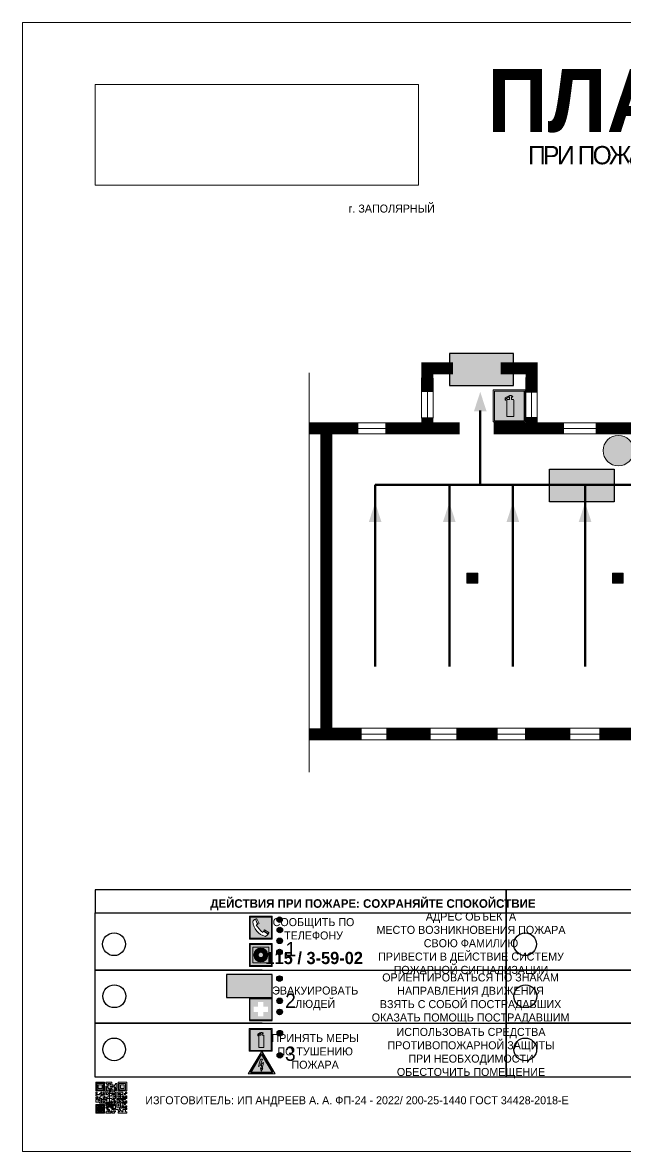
# Model space of a CAD drawing. Header units: millimetres. Extents: x 13114 to 67229, y 22859 to 38520.
# Drawn here: x 18684.8 to 18895.6, y 34765.4 to 35160.4 of the extents above; entities that cross this region are included whole.
import ezdxf

# ---------------------------------------------------------------- set-up
doc = ezdxf.new("R2010")
doc.units = ezdxf.units.MM
doc.layers.add('План_Штампы', color=7, linetype='Continuous')
doc.styles.add('обычный', font='arial.ttf')
picture_1 = doc.add_image_def('image1.jpg', size_in_pixel=(337, 105))

# ---------------------------------------------------------------- blocks, each defined once
blk = doc.blocks.new('A$C3E6D3DDE')
at = {"lineweight": 5}
h = blk.add_hatch(color=40, dxfattribs=at)
h.paths.add_polyline_path([(24.1, 1.45), (16.46, -11.35), (31.74, -11.35)])
h.paths.add_polyline_path([(24.09, -0.46), (30.03, -10.41), (18.14, -10.41)], flags=16)
h.paths.add_polyline_path([(24.54, -3.08), (23.41, -6.02), (25.13, -5.01), (24.33, -8.5), (24.82, -8.27), (23.79, -9.86), (23.4, -8.04), (23.8, -8.43), (24.04, -6.29), (22.39, -7.25), (23.44, -3.08)], flags=0)
h = blk.add_hatch(color=256, dxfattribs=at)
h.paths.add_polyline_path([(24.37, 0.03, 0.567511), (23.82, 0.03), (17.59, -10.4, 0.582454), (17.86, -10.88), (30.32, -10.88, 0.582149), (30.6, -10.4)])
h.paths.add_polyline_path([(24.09, -0.46), (18.14, -10.41), (30.03, -10.41)], flags=16)
h.paths.add_polyline_path([(24.54, -3.08), (23.41, -6.02), (25.13, -5.01), (24.33, -8.5), (24.82, -8.27), (23.79, -9.86), (23.4, -8.04), (23.8, -8.43), (24.04, -6.29), (22.39, -7.25), (23.44, -3.08)], flags=0)
h = blk.add_hatch(color=40, dxfattribs=at)
h.paths.add_polyline_path([(24.09, -0.46), (18.14, -10.41), (30.03, -10.41)])
h.paths.add_polyline_path([(24.82, -8.27), (23.79, -9.86), (23.4, -8.04), (23.8, -8.43), (24.04, -6.29), (22.39, -7.25), (23.44, -3.08), (24.54, -3.08), (23.41, -6.02), (25.13, -5.01), (24.33, -8.5)], flags=16)
at = {"color": 40, "lineweight": 5}
for p, q in [((16.46, -11.35), (24.1, 1.45)), ((24.1, 1.45), (31.74, -11.35))]:
    blk.add_line(p, q, dxfattribs=at)
at = {"lineweight": 5}
for p, q in [((17.59, -10.4), (23.82, 0.03)), ((24.37, 0.03), (30.6, -10.4)), ((18.14, -10.41), (24.09, -0.46)), ((23.44, -3.08), (22.39, -7.25)), ((22.39, -7.25), (24.04, -6.29)), ((23.41, -6.02), (24.54, -3.08)), ((25.13, -5.01), (23.41, -6.02)), ((24.54, -3.08), (23.44, -3.08)), ((24.04, -6.29), (23.8, -8.43)), ((24.09, -0.46), (30.03, -10.41)), ((24.33, -8.5), (25.13, -5.01)), ((17.86, -10.88), (30.32, -10.88)), ((18.14, -10.41), (30.03, -10.41)), ((23.8, -8.43), (23.4, -8.04)), ((23.4, -8.04), (23.79, -9.86)), ((23.79, -9.86), (24.82, -8.27)), ((24.82, -8.27), (24.33, -8.5))]:
    blk.add_line(p, q, dxfattribs=at)
at = {"color": 50, "lineweight": 5}
blk.add_line((31.74, -11.35), (16.46, -11.35), dxfattribs=at)
blk = doc.blocks.new('QR')
at = {"lineweight": 0}
h = blk.add_hatch(color=256, dxfattribs=at)
h.dxf.hatch_style = 1
h.paths.add_polyline_path([(9241.16, 2687.38), (9242.01, 2687.38), (9242.01, 2687.83), (9241.59, 2687.83), (9241.59, 2688.68), (9239.45, 2688.68), (9239.45, 2688.25), (9239.86, 2688.25), (9239.86, 2687.83), (9240.29, 2687.83), (9240.29, 2688.25), (9241.16, 2688.25), (9241.16, 2687.83), (9240.29, 2687.83), (9240.29, 2687.38), (9239.45, 2687.38), (9239.45, 2685.22), (9238.57, 2685.22), (9238.57, 2684.8), (9239.02, 2684.8), (9239.02, 2684.37), (9238.13, 2684.37), (9238.13, 2683.92), (9239.02, 2683.92), (9239.02, 2683.5), (9239.44, 2683.5), (9239.44, 2682.64), (9239.87, 2682.64), (9239.87, 2682.18), (9239.44, 2682.18), (9239.44, 2682.64), (9238.13, 2682.64), (9238.13, 2681.76), (9237.71, 2681.76), (9237.71, 2682.64), (9238.13, 2682.64), (9238.13, 2683.07), (9237.27, 2683.07), (9237.27, 2683.51), (9237.71, 2683.51), (9237.71, 2684.37), (9238.13, 2684.37), (9238.13, 2685.22), (9237.71, 2685.22), (9237.71, 2684.8), (9237.28, 2684.8), (9237.28, 2684.38), (9235.98, 2684.38), (9235.98, 2683.92), (9236.4, 2683.92), (9236.4, 2683.49), (9236.84, 2683.49), (9236.84, 2683.07), (9236.4, 2683.07), (9236.4, 2682.64), (9235.98, 2682.64), (9235.98, 2681.76), (9237.29, 2681.76), (9237.29, 2681.33), (9239.43, 2681.33), (9239.43, 2681.76), (9240.74, 2681.76), (9240.74, 2683.05), (9239.87, 2683.05), (9239.87, 2683.5), (9240.29, 2683.5), (9240.29, 2683.91), (9240.74, 2683.91), (9240.74, 2684.81), (9240.29, 2684.81), (9240.29, 2684.79), (9240.29, 2684.37), (9239.45, 2684.37), (9239.45, 2684.8), (9239.87, 2684.8), (9239.87, 2685.21), (9240.74, 2685.21), (9240.74, 2686.1), (9240.29, 2686.1), (9240.29, 2685.64), (9239.86, 2685.64), (9239.86, 2686.95), (9240.29, 2686.95), (9240.29, 2686.52), (9240.74, 2686.52), (9240.74, 2686.1), (9241.16, 2686.1), (9241.16, 2686.53), (9241.59, 2686.53), (9241.59, 2686.1), (9242.02, 2686.1), (9242.02, 2685.21), (9241.59, 2685.21), (9241.59, 2686.1), (9241.16, 2686.1), (9241.16, 2685.21), (9240.74, 2685.21), (9240.74, 2684.81), (9242.89, 2684.81), (9242.89, 2685.22), (9242.47, 2685.22), (9242.47, 2686.11), (9242.89, 2686.11), (9242.89, 2686.52), (9242.46, 2686.52), (9242.46, 2686.95), (9242.89, 2686.95), (9242.89, 2686.52), (9243.32, 2686.52), (9243.32, 2688.26), (9242.9, 2688.26), (9242.9, 2687.83), (9242.47, 2687.83), (9242.47, 2687.38), (9242.01, 2687.38), (9242.01, 2686.94), (9241.16, 2686.94)])
h.paths.add_polyline_path([(9239.02, 2682.18), (9239.02, 2681.76), (9238.54, 2681.76), (9238.54, 2682.18)], flags=16)
h.paths.add_polyline_path([(9237.27, 2682.65), (9237.27, 2682.19), (9236.83, 2682.19), (9236.83, 2682.65)], flags=16)
h = blk.add_hatch(color=256, dxfattribs=at)
h.dxf.hatch_style = 1
h.paths.add_polyline_path([(9238.15, 2687.83), (9236.83, 2687.83), (9236.83, 2686.52), (9238.15, 2686.52)], flags=0)
h.paths.add_polyline_path([(9239.01, 2685.65), (9239.01, 2688.68), (9235.98, 2688.68), (9235.98, 2685.65)])
h.paths.add_polyline_path([(9236.41, 2686.1), (9236.41, 2688.26), (9238.56, 2688.26), (9238.56, 2686.1)], flags=16)
h.paths.add_polyline_path([(9236.83, 2686.52), (9236.83, 2687.83), (9238.15, 2687.83), (9238.15, 2686.52)], flags=0)
h = blk.add_hatch(color=256, dxfattribs=at)
h.dxf.hatch_style = 1
h.paths.add_polyline_path([(9243.32, 2686.11), (9242.89, 2686.11), (9242.89, 2685.64), (9243.32, 2685.64)])
h.paths.add_polyline_path([(9239.02, 2683.07), (9239.02, 2683.5), (9238.56, 2683.5), (9238.56, 2683.07)])
h.paths.add_polyline_path([(9236.4, 2684.8), (9236.4, 2685.22), (9235.98, 2685.22), (9235.98, 2684.8)])
h.paths.add_polyline_path([(9236.4, 2683.07), (9236.4, 2683.49), (9235.98, 2683.49), (9235.98, 2683.07)])
h = blk.add_hatch(color=256, dxfattribs=at)
h.dxf.hatch_style = 1
h.paths.add_polyline_path([(9238.15, 2686.52), (9238.15, 2687.83), (9236.83, 2687.83), (9236.83, 2686.52)])
h.paths.add_polyline_path([(9245.91, 2686.52), (9245.91, 2687.83), (9244.59, 2687.83), (9244.59, 2686.52)], flags=0)
h.paths.add_polyline_path([(9246.77, 2685.65), (9246.77, 2688.68), (9243.74, 2688.68), (9243.74, 2685.65)])
h.paths.add_polyline_path([(9244.17, 2686.1), (9244.17, 2688.26), (9246.32, 2688.26), (9246.32, 2686.1)], flags=16)
h.paths.add_polyline_path([(9244.59, 2686.52), (9244.59, 2687.83), (9245.91, 2687.83), (9245.91, 2686.52)], flags=0)
h = blk.add_hatch(color=256, dxfattribs=at)
h.dxf.hatch_style = 1
h.paths.add_polyline_path([(9240.75, 2681.76), (9240.75, 2681.35), (9241.17, 2681.35), (9241.17, 2681.76)])
h.paths.add_polyline_path([(9241.6, 2682.18), (9241.17, 2682.18), (9241.17, 2681.76), (9241.6, 2681.76)])
h.paths.add_polyline_path([(9242.47, 2681.34), (9242.47, 2682.19), (9242.02, 2682.19), (9242.02, 2681.76), (9241.6, 2681.76), (9241.6, 2681.34)])
h.paths.add_polyline_path([(9239.87, 2678.3), (9239.44, 2678.3), (9239.44, 2677.89), (9241.17, 2677.89), (9241.17, 2678.3), (9240.28, 2678.3), (9240.28, 2678.73), (9239.87, 2678.73)])
h.paths.add_polyline_path([(9240.75, 2678.73), (9240.75, 2679.19), (9240.28, 2679.19), (9240.28, 2678.73)])
h.paths.add_polyline_path([(9241.6, 2678.73), (9241.17, 2678.73), (9241.17, 2678.3), (9241.6, 2678.3)])
h.paths.add_polyline_path([(9242.02, 2678.3), (9241.6, 2678.3), (9241.6, 2677.89), (9242.48, 2677.89), (9242.48, 2678.31), (9242.9, 2678.31), (9242.9, 2678.73), (9242.02, 2678.73)])
h.paths.add_polyline_path([(9246.36, 2684.37), (9246.36, 2684.79), (9245.93, 2684.79), (9245.93, 2684.37)])
h.paths.add_polyline_path([(9246.78, 2685.2), (9246.36, 2685.2), (9246.36, 2684.79), (9246.78, 2684.79)])
h.paths.add_polyline_path([(9245.91, 2687.83), (9244.59, 2687.83), (9244.59, 2686.52), (9245.91, 2686.52)])
h = blk.add_hatch(color=256, dxfattribs=at)
h.dxf.hatch_style = 1
h.paths.add_polyline_path([(9243.32, 2682.64), (9243.32, 2683.07), (9244.62, 2683.07), (9244.62, 2684.37), (9243.74, 2684.37), (9243.74, 2684.8), (9244.62, 2684.8), (9244.62, 2684.37), (9245.48, 2684.37), (9245.48, 2685.22), (9243.32, 2685.22), (9243.32, 2683.5), (9242.89, 2683.5), (9242.89, 2683.06), (9242.01, 2683.06), (9242.01, 2683.91), (9242.47, 2683.91), (9242.47, 2683.5), (9242.89, 2683.5), (9242.89, 2684.38), (9241.59, 2684.38), (9241.59, 2683.91), (9240.74, 2683.91), (9240.74, 2683.05), (9241.59, 2683.05), (9241.59, 2682.64), (9242.47, 2682.64), (9242.47, 2682.19), (9242.91, 2682.19), (9242.91, 2681.34), (9242.48, 2681.34), (9242.48, 2680.91), (9242.91, 2680.91), (9242.91, 2679.17), (9243.75, 2679.17), (9243.75, 2678.73), (9244.2, 2678.73), (9244.2, 2678.3), (9243.75, 2678.3), (9243.75, 2677.88), (9246.78, 2677.88), (9246.78, 2678.3), (9246.35, 2678.3), (9246.35, 2679.19), (9245.48, 2679.19), (9245.48, 2678.31), (9245.05, 2678.31), (9245.05, 2678.73), (9244.62, 2678.73), (9244.62, 2679.19), (9244.2, 2679.19), (9244.2, 2679.61), (9245.05, 2679.61), (9245.05, 2680.46), (9245.48, 2680.46), (9245.48, 2681.34), (9245.04, 2681.34), (9245.04, 2681.76), (9244.63, 2681.76), (9244.63, 2682.19), (9244.21, 2682.19), (9244.21, 2681.76), (9243.32, 2681.76), (9243.32, 2682.19), (9244.21, 2682.19), (9244.21, 2682.64)])
h.paths.add_polyline_path([(9243.75, 2683.49), (9243.75, 2683.92), (9244.21, 2683.92), (9244.21, 2683.49)], flags=16)
h.paths.add_polyline_path([(9243.32, 2681.34), (9244.63, 2681.34), (9244.63, 2680.04), (9243.32, 2680.04)], flags=16)
h.paths.add_polyline_path([(9243.76, 2680.89), (9244.18, 2680.89), (9244.18, 2680.48), (9243.76, 2680.48)], flags=0)
h = blk.add_hatch(color=256, dxfattribs=at)
h.dxf.hatch_style = 1
h.paths.add_polyline_path([(9246.36, 2683.07), (9246.78, 2683.07), (9246.78, 2683.92), (9246.36, 2683.92), (9246.36, 2683.49), (9245.92, 2683.49), (9245.92, 2683.92), (9245.06, 2683.92), (9245.06, 2683.49), (9245.48, 2683.49), (9245.48, 2683.07), (9244.62, 2683.07), (9244.62, 2682.65), (9245.05, 2682.65), (9245.05, 2682.18), (9245.48, 2682.18), (9245.48, 2682.65), (9246.36, 2682.65)])
h.paths.add_polyline_path([(9246.78, 2682.18), (9246.36, 2682.18), (9246.36, 2681.75), (9245.92, 2681.75), (9245.92, 2682.18), (9245.48, 2682.18), (9245.48, 2681.34), (9245.48, 2681.34), (9245.94, 2681.34), (9245.94, 2680.91), (9246.36, 2680.91), (9246.36, 2681.34), (9246.78, 2681.34)])
h = blk.add_hatch(color=256, dxfattribs=at)
h.dxf.hatch_style = 1
h.paths.add_polyline_path([(9235.98, 2680.9), (9235.98, 2677.86), (9239.02, 2677.86), (9239.02, 2680.9)])
h.paths.add_polyline_path([(9238.57, 2680.48), (9238.57, 2678.32), (9236.41, 2678.32), (9236.41, 2680.48)], flags=16)
h.paths.add_polyline_path([(9238.15, 2680.05), (9238.15, 2678.74), (9236.83, 2678.74), (9236.83, 2680.05)], flags=0)
h = blk.add_hatch(color=256, dxfattribs=at)
h.dxf.hatch_style = 1
h.paths.add_polyline_path([(9238.15, 2680.05), (9236.83, 2680.05), (9236.83, 2678.74), (9238.15, 2678.74)])
h = blk.add_hatch(color=256, dxfattribs=at)
h.dxf.hatch_style = 1
h.paths.add_polyline_path([(9242.02, 2680.46), (9242.48, 2680.46), (9242.48, 2680.91), (9241.58, 2680.91), (9241.58, 2681.35), (9241.17, 2681.35), (9241.17, 2680.91), (9240.75, 2680.91), (9240.75, 2681.33), (9239.43, 2681.33), (9239.43, 2680.46), (9239.86, 2680.46), (9239.86, 2680.92), (9240.3, 2680.92), (9240.3, 2680.46), (9239.86, 2680.46), (9239.86, 2680.04), (9239.44, 2680.04), (9239.44, 2679.62), (9239.86, 2679.62), (9239.86, 2679.19), (9240.29, 2679.19), (9240.29, 2680.03), (9241.18, 2680.03), (9241.18, 2680.47), (9241.6, 2680.47), (9241.6, 2680.03), (9241.18, 2680.03), (9241.18, 2679.61), (9241.6, 2679.61), (9241.6, 2679.19), (9242.47, 2679.19), (9242.47, 2679.6), (9242.02, 2679.6)])
h = blk.add_hatch(color=256, dxfattribs=at)
h.dxf.hatch_style = 1
h.paths.add_polyline_path([(9244.18, 2680.48), (9244.18, 2680.89), (9243.76, 2680.89), (9243.76, 2680.48)])
h = blk.add_hatch(color=256, dxfattribs=at)
h.dxf.hatch_style = 1
h.paths.add_polyline_path([(9245.93, 2680.04), (9245.93, 2680.46), (9245.48, 2680.46), (9245.48, 2679.62), (9246.35, 2679.62), (9246.35, 2680.04)])
h.paths.add_polyline_path([(9246.78, 2680.04), (9246.78, 2680.46), (9246.35, 2680.46), (9246.35, 2680.04)])
h.paths.add_polyline_path([(9246.78, 2679.18), (9246.78, 2679.62), (9246.35, 2679.62), (9246.35, 2679.18)])
for points in [[(9237.71, 2685.22), (9238.13, 2685.22), (9238.13, 2684.37), (9237.71, 2684.37), (9237.71, 2683.51), (9237.27, 2683.51), (9237.27, 2683.07), (9238.13, 2683.07), (9238.13, 2682.64), (9237.71, 2682.64), (9237.71, 2681.76), (9238.13, 2681.76), (9238.13, 2682.64), (9239.44, 2682.64), (9239.44, 2683.5), (9239.02, 2683.5), (9239.02, 2683.07), (9238.56, 2683.07), (9238.56, 2683.5), (9239.02, 2683.5), (9239.02, 2683.92), (9238.13, 2683.92), (9238.13, 2684.37), (9239.02, 2684.37), (9239.02, 2684.8), (9238.57, 2684.8), (9238.57, 2685.22), (9239.45, 2685.22), (9239.45, 2687.38), (9240.29, 2687.38), (9240.29, 2687.83), (9239.86, 2687.83), (9239.86, 2688.25), (9239.45, 2688.25), (9239.45, 2688.68), (9241.59, 2688.68), (9241.59, 2687.83), (9242.01, 2687.83), (9242.01, 2687.38), (9242.47, 2687.38), (9242.47, 2687.83), (9242.9, 2687.83), (9242.9, 2688.26), (9243.32, 2688.26), (9243.32, 2686.52), (9242.89, 2686.52), (9242.89, 2686.11), (9243.32, 2686.11), (9243.32, 2685.64), (9242.89, 2685.64), (9242.89, 2686.11), (9242.47, 2686.11), (9242.47, 2685.22), (9242.89, 2685.22), (9242.89, 2684.81), (9240.74, 2684.81), (9240.74, 2683.91), (9241.59, 2683.91), (9241.59, 2684.38), (9242.89, 2684.38), (9242.89, 2683.5), (9242.47, 2683.5), (9242.47, 2683.91), (9242.01, 2683.91), (9242.01, 2683.06), (9242.89, 2683.06), (9242.89, 2683.5), (9243.32, 2683.5), (9243.32, 2685.22), (9245.48, 2685.22), (9245.48, 2684.37), (9244.62, 2684.37), (9244.62, 2683.07), (9245.48, 2683.07), (9245.48, 2683.49), (9245.06, 2683.49), (9245.06, 2683.92), (9245.92, 2683.92), (9245.92, 2683.49), (9246.36, 2683.49), (9246.36, 2683.92), (9246.78, 2683.92), (9246.78, 2683.07), (9246.36, 2683.07), (9246.36, 2682.65), (9245.48, 2682.65), (9245.48, 2682.18), (9245.92, 2682.18), (9245.92, 2681.75), (9246.36, 2681.75), (9246.36, 2682.18), (9246.78, 2682.18), (9246.78, 2681.34), (9246.36, 2681.34), (9246.36, 2680.91), (9245.94, 2680.91), (9245.94, 2681.34), (9245.48, 2681.34), (9245.48, 2680.46), (9245.93, 2680.46), (9245.93, 2680.04), (9246.35, 2680.04), (9246.35, 2680.46), (9246.78, 2680.46), (9246.78, 2680.04), (9246.78, 2680.04), (9246.35, 2680.04), (9246.35, 2679.62), (9246.78, 2679.62), (9246.78, 2679.18), (9246.35, 2679.18), (9246.35, 2678.3), (9246.78, 2678.3), (9246.78, 2677.88), (9243.75, 2677.88), (9243.75, 2678.3), (9244.2, 2678.3), (9244.2, 2678.73), (9243.75, 2678.73), (9243.75, 2679.17), (9242.91, 2679.17), (9242.91, 2680.91), (9242.48, 2680.91), (9242.48, 2680.46), (9242.02, 2680.46), (9242.02, 2679.6), (9242.47, 2679.6), (9242.47, 2679.19), (9241.6, 2679.19), (9241.6, 2679.61), (9241.18, 2679.61), (9241.18, 2680.03), (9240.29, 2680.03), (9240.29, 2679.19), (9240.75, 2679.19), (9240.75, 2678.73), (9240.28, 2678.73), (9240.28, 2678.3), (9241.17, 2678.3), (9241.17, 2678.73), (9241.6, 2678.73), (9241.6, 2678.3), (9242.02, 2678.3), (9242.02, 2678.73), (9242.9, 2678.73), (9242.9, 2678.31), (9242.48, 2678.31), (9242.48, 2677.89), (9241.6, 2677.89), (9241.6, 2678.3), (9241.17, 2678.3), (9241.17, 2677.89), (9239.44, 2677.89), (9239.44, 2678.3), (9239.87, 2678.3), (9239.87, 2678.73), (9240.28, 2678.73), (9240.28, 2679.19), (9240.29, 2679.19), (9239.86, 2679.19), (9239.86, 2679.62), (9239.44, 2679.62), (9239.44, 2680.04), (9239.86, 2680.04), (9239.86, 2680.46), (9239.43, 2680.46), (9239.43, 2681.33), (9237.29, 2681.33), (9237.29, 2681.76), (9235.98, 2681.76), (9235.98, 2682.64), (9236.4, 2682.64), (9236.4, 2683.07), (9235.98, 2683.07), (9235.98, 2683.49), (9236.4, 2683.49), (9236.4, 2683.92), (9235.98, 2683.92), (9235.98, 2684.38), (9237.28, 2684.38), (9237.28, 2684.8), (9237.71, 2684.8), (9237.71, 2685.22), (9237.92, 2685.22)], [(9240.74, 2686.1), (9240.74, 2686.52), (9240.29, 2686.52), (9240.29, 2686.95), (9239.86, 2686.95), (9239.86, 2685.64), (9240.29, 2685.64), (9240.29, 2686.1), (9240.74, 2686.1), (9240.74, 2686.52)], [(9240.74, 2683.05), (9240.74, 2681.76), (9239.43, 2681.76), (9239.43, 2681.33), (9240.75, 2681.33), (9240.75, 2681.35), (9240.75, 2680.91), (9241.17, 2680.91), (9241.17, 2681.35), (9241.58, 2681.35), (9241.58, 2680.91), (9242.48, 2680.91), (9242.48, 2681.34), (9242.91, 2681.34), (9242.91, 2682.19), (9242.47, 2682.19), (9242.47, 2682.64), (9241.59, 2682.64), (9241.59, 2683.05), (9240.74, 2683.05)], [(9240.74, 2685.21), (9239.87, 2685.21), (9239.87, 2684.8), (9239.45, 2684.8), (9239.45, 2684.37), (9240.29, 2684.37), (9240.29, 2684.79), (9240.29, 2684.81), (9240.74, 2684.81), (9240.74, 2685.21), (9239.87, 2685.21)], [(9240.74, 2683.91), (9240.29, 2683.91), (9240.29, 2683.5), (9239.87, 2683.5), (9239.87, 2683.05), (9240.74, 2683.05), (9240.74, 2683.91)], [(9241.6, 2681.76), (9242.02, 2681.76), (9242.02, 2682.19), (9242.47, 2682.19), (9242.47, 2681.34), (9241.6, 2681.34), (9241.6, 2681.76)], [(9244.62, 2683.07), (9243.32, 2683.07), (9243.32, 2682.64), (9244.21, 2682.64), (9244.21, 2682.19), (9243.32, 2682.19), (9243.32, 2681.76), (9244.21, 2681.76), (9244.21, 2682.19), (9244.63, 2682.19), (9244.63, 2681.76), (9245.04, 2681.76), (9245.04, 2681.34), (9245.48, 2681.34)], [(9244.62, 2684.37), (9244.62, 2684.8), (9243.74, 2684.8), (9243.74, 2684.37), (9244.62, 2684.37)], [(9245.48, 2682.18), (9245.05, 2682.18), (9245.05, 2682.65), (9244.62, 2682.65), (9244.62, 2683.07)], [(9245.48, 2682.18), (9245.48, 2681.34)], [(9239.86, 2680.46), (9239.86, 2680.92), (9240.3, 2680.92), (9240.3, 2680.46), (9239.86, 2680.46)], [(9245.48, 2680.46), (9245.05, 2680.46), (9245.05, 2679.61), (9244.2, 2679.61), (9244.2, 2679.19), (9244.62, 2679.19), (9244.62, 2678.73), (9245.05, 2678.73), (9245.05, 2678.31), (9245.48, 2678.31), (9245.48, 2679.19), (9246.35, 2679.19), (9246.35, 2679.07)], [(9246.35, 2679.62), (9245.48, 2679.62), (9245.48, 2680.46)], [(9245.48, 2680.46), (9245.48, 2679.62), (9246.35, 2679.62), (9246.35, 2680.04), (9245.93, 2680.04), (9245.93, 2680.46), (9245.48, 2680.46), (9245.48, 2679.62)], [(9246.35, 2679.62), (9246.35, 2679.18)]]:
    blk.add_lwpolyline(points, dxfattribs=at)
for points in [[(9235.98, 2685.65), (9239.01, 2685.65), (9239.01, 2688.68), (9235.98, 2688.68)], [(9236.41, 2688.26), (9238.56, 2688.26), (9238.56, 2686.1), (9236.41, 2686.1)], [(9236.83, 2687.83), (9238.15, 2687.83), (9238.15, 2686.52), (9236.83, 2686.52)], [(9240.29, 2687.83), (9241.16, 2687.83), (9241.16, 2688.25), (9240.29, 2688.25)], [(9240.29, 2688.25), (9241.16, 2688.25), (9241.16, 2687.83), (9240.29, 2687.83)], [(9241.16, 2686.1), (9240.74, 2686.1), (9240.74, 2685.21), (9241.16, 2685.21)], [(9242.01, 2687.38), (9241.16, 2687.38), (9241.16, 2686.94), (9242.01, 2686.94)], [(9241.16, 2687.38), (9242.01, 2687.38), (9242.01, 2686.94), (9241.16, 2686.94)], [(9241.16, 2686.53), (9241.59, 2686.53), (9241.59, 2686.1), (9241.16, 2686.1)], [(9241.59, 2686.1), (9242.02, 2686.1), (9242.02, 2685.21), (9241.59, 2685.21)], [(9242.89, 2686.52), (9242.46, 2686.52), (9242.46, 2686.95), (9242.89, 2686.95)], [(9243.74, 2685.65), (9246.77, 2685.65), (9246.77, 2688.68), (9243.74, 2688.68)], [(9244.17, 2688.26), (9246.32, 2688.26), (9246.32, 2686.1), (9244.17, 2686.1)], [(9244.59, 2687.83), (9245.91, 2687.83), (9245.91, 2686.52), (9244.59, 2686.52)], [(9235.98, 2684.8), (9236.4, 2684.8), (9236.4, 2685.22), (9235.98, 2685.22)], [(9236.4, 2683.07), (9236.84, 2683.07), (9236.84, 2683.49), (9236.4, 2683.49)], [(9236.83, 2682.19), (9237.27, 2682.19), (9237.27, 2682.65), (9236.83, 2682.65)], [(9238.54, 2682.18), (9239.02, 2682.18), (9239.02, 2681.76), (9238.54, 2681.76)], [(9239.44, 2682.64), (9239.87, 2682.64), (9239.87, 2682.18), (9239.44, 2682.18)], [(9241.17, 2682.18), (9241.6, 2682.18), (9241.6, 2681.76), (9241.17, 2681.76)], [(9243.75, 2683.92), (9244.21, 2683.92), (9244.21, 2683.49), (9243.75, 2683.49)], [(9245.93, 2684.79), (9246.36, 2684.79), (9246.36, 2684.37), (9245.93, 2684.37)], [(9246.36, 2685.2), (9246.78, 2685.2), (9246.78, 2684.79), (9246.36, 2684.79)], [(9235.98, 2677.86), (9239.02, 2677.86), (9239.02, 2680.9), (9235.98, 2680.9)], [(9236.41, 2680.48), (9238.57, 2680.48), (9238.57, 2678.32), (9236.41, 2678.32)], [(9236.83, 2680.05), (9238.15, 2680.05), (9238.15, 2678.74), (9236.83, 2678.74)], [(9240.75, 2681.76), (9241.17, 2681.76), (9241.17, 2681.35), (9240.75, 2681.35)], [(9241.18, 2680.03), (9241.6, 2680.03), (9241.6, 2680.47), (9241.18, 2680.47)], [(9243.32, 2680.04), (9244.63, 2680.04), (9244.63, 2681.34), (9243.32, 2681.34)], [(9243.76, 2680.89), (9244.18, 2680.89), (9244.18, 2680.48), (9243.76, 2680.48)]]:
    blk.add_lwpolyline(points, close=True, dxfattribs=at)
blk = doc.blocks.new('A$C456E1F9C')
at = {"lineweight": 5}
h = blk.add_hatch(color=242, dxfattribs=at)
h.paths.add_polyline_path([(0.51, -1.47), (0.51, -13.26), (12.29, -13.26), (12.29, -1.47)])
h.paths.add_polyline_path([(5.42, -4.95, -0.254479), (4.78, -5.4), (3.52, -2.53, -0.209735), (4.23, -2.4)], flags=16)
h.paths.add_polyline_path([(8.53, -8.6), (10.87, -10.17), (10.54, -10.76), (8.03, -9.13, -0.192251)], flags=16)
h.paths.add_polyline_path([(4.61, -5.49, 0.005518), (3.87, -5.72, 0.128647), (7.49, -10.01, 0.00809), (7.83, -9.33), (10.47, -10.97, -0.16736), (8.99, -12.25, -0.327862), (1.95, -3.95, -0.166952), (3.36, -2.62)], flags=16)
at = {"color": 242, "lineweight": 5}
for p, q in [((0, -13.77), (0, -0.97)), ((12.8, -0.97), (0, -0.97)), ((4.61, -5.49), (3.36, -2.62)), ((3.52, -2.53), (4.78, -5.4)), ((4.23, -2.4), (5.42, -4.95)), ((12.8, -13.77), (12.8, -0.97)), ((7.83, -9.33), (10.47, -10.97)), ((8.03, -9.13), (10.54, -10.76)), ((10.81, -10.12), (8.53, -8.6)), ((10.54, -10.76), (10.8, -10.3)), ((10.8, -10.3), (10.81, -10.12)), ((0, -13.77), (12.8, -13.77))]:
    blk.add_line(p, q, dxfattribs=at)
blk.add_lwpolyline([(0.51, -1.47), (12.29, -1.47), (12.29, -13.26), (0.51, -13.26)], close=True, dxfattribs=at)
for centre, radius, start, end in [((4.59, -5.34), 2.99, 114.28453, 152.19739), ((11.12, -3.31), 9.19, 183.99153, 256.60086), ((4.02, -3.27), 0.891, 76.32839, 123.70924), ((14.98, -39.1), 35.17, 107.14873, 108.41345), ((13.86, -0.94), 11.08, 205.55365, 234.87622), ((4.68, -4.59), 0.824, 276.9621, 334.07228), ((-13.31, 0.8), 23.44, 332.54871, 334.40268), ((8.94, -9.5), 0.989, 114.40924, 157.93883), ((7.87, -9.46), 3, 291.92908, 329.9329)]:
    blk.add_arc(centre, radius, start, end, dxfattribs=at)
blk = doc.blocks.new('A$C54414219')
at = {"true_color": 0xffffff}
h = blk.add_hatch(color=7, dxfattribs=at)
h.paths.add_polyline_path([(2.39, -9.45), (2.39, -18.3), (11.23, -18.3), (11.23, -9.45)], flags=0)
h.paths.add_polyline_path([(10.71, -13.87, -1), (2.92, -13.87, -1)], flags=0)
h.paths.add_polyline_path([(8.3, -13.87, -1), (5.33, -13.87, -1)], flags=0)
h.paths.add_polyline_path([(0.41, -7.47), (0.41, -20.27), (13.21, -20.27), (13.21, -7.47)])
h.paths.add_polyline_path([(0.92, -19.77), (12.71, -19.77), (12.71, -7.98), (0.92, -7.98)], flags=16)
h.paths.add_polyline_path([(11.23, -9.45), (11.23, -18.3), (2.39, -18.3), (2.39, -9.45)], flags=0)
at = {"lineweight": 5}
h = blk.add_hatch(color=242, dxfattribs=at)
h.paths.add_polyline_path([(12.71, -7.98), (0.92, -7.98), (0.92, -19.77), (12.71, -19.77)])
h.paths.add_polyline_path([(11.23, -18.3), (2.39, -18.3), (2.39, -9.45), (11.23, -9.45)], flags=16)
h.paths.add_polyline_path([(10.71, -13.87, -1), (2.92, -13.87, -1)], flags=0)
h.paths.add_polyline_path([(8.3, -13.87, -1), (5.33, -13.87, -1)], flags=0)
at = {"true_color": 0xffffff}
h = blk.add_hatch(color=7, dxfattribs=at)
h.paths.add_polyline_path([(2.39, -9.45), (2.39, -18.3), (11.23, -18.3), (11.23, -9.45)])
h.paths.add_polyline_path([(10.71, -13.87, -1), (2.92, -13.87, -1)], flags=16)
h.paths.add_polyline_path([(8.3, -13.87, -1), (5.33, -13.87, -1)], flags=0)
at = {"lineweight": 5}
h = blk.add_hatch(color=242, dxfattribs=at)
h.paths.add_polyline_path([(2.92, -13.87, 1), (10.71, -13.87, 1)])
h.paths.add_polyline_path([(8.3, -13.87, -1), (5.33, -13.87, -1)], flags=16)
at = {"color": 242, "lineweight": 5}
for p, q in [((0.41, -20.27), (0.41, -7.47)), ((0.41, -7.47), (13.21, -7.47)), ((0.41, -7.47), (13.21, -7.47)), ((13.21, -20.27), (13.21, -7.47)), ((0.41, -20.27), (13.21, -20.27))]:
    blk.add_line(p, q, dxfattribs=at)
for points in [[(0.92, -7.98), (12.71, -7.98), (12.71, -19.77), (0.92, -19.77)], [(2.39, -9.45), (11.23, -9.45), (11.23, -18.3), (2.39, -18.3)]]:
    blk.add_lwpolyline(points, close=True, dxfattribs=at)
for radius in [3.89, 1.49]:
    blk.add_circle((6.81, -13.87), radius, dxfattribs=at)
blk = doc.blocks.new('A$C32E8229D')
at = {"true_color": 0xffffff}
blk.add_hatch(color=7, dxfattribs=at).paths.add_polyline_path([(0, 0), (0, -8), (16, -8), (16, 0)])
h = blk.add_hatch(color=126)
h.paths.add_polyline_path([(0.2, -0.2), (15.8, -0.2), (15.8, -7.8), (0.2, -7.8)])
h.paths.add_polyline_path([(13.49, -2.05), (12.08, -2.05), (11.37, -2.63, 0.162397), (11.29, -2.84), (11.29, -3.63), (10.35, -3.63), (10.35, -4.05), (11.68, -4.05), (11.68, -3.48), (12.26, -4.28), (11.29, -5.1), (11.29, -6.78), (11.85, -6.78), (11.85, -5.44), (12.8, -4.64), (12.8, -5.94), (14.46, -5.94), (14.46, -5.39), (13.45, -5.39), (13.45, -3.97), (12.46, -2.59), (13.15, -2.59), (13.69, -3.34), (14.18, -3)], flags=16)
h.paths.add_polyline_path([(10.74, -1.82, 1), (11.8, -1.82, 1)], flags=16)
h.paths.add_polyline_path([(9.39, -3.59), (5.99, -3.59), (6.56, -3.03), (5.91, -3.03), (5.1, -3.83), (5.91, -4.64), (6.56, -4.64), (5.99, -4.09), (9.39, -4.09)], flags=16)
h.paths.add_polyline_path([(4.29, -1.08), (1.72, -1.08), (1.72, -6.6), (4.29, -6.6)], flags=16)
at = {"color": 126}
blk.add_lwpolyline([(16, -8), (0, -8), (0, 0), (16, 0)], close=True, dxfattribs=at)
blk = doc.blocks.new('A$C18900ED3')
h = blk.add_hatch(color=126)
h.paths.add_polyline_path([(-0.18, -0.18), (-7.02, -0.18), (-7.02, -7.02), (-0.18, -7.02)])
h.paths.add_polyline_path([(-5.89, -4.46), (-5.89, -2.77), (-4.46, -2.77), (-4.46, -1.31), (-2.77, -1.31), (-2.77, -2.77), (-1.33, -2.77), (-1.33, -4.46), (-2.77, -4.46), (-2.77, -5.89), (-4.46, -5.89), (-4.46, -4.46)], flags=16)
at = {"color": 126}
for p, q in [((-7.2, 0), (-7.2, -7.2)), ((0, 0), (-7.2, 0)), ((0, -7.2), (0, 0)), ((-7.02, -7.02), (-7.02, -0.18)), ((-7.02, -0.18), (-0.18, -0.18)), ((-0.18, -0.18), (-0.18, -7.02)), ((-0.18, -7.02), (-7.02, -7.02)), ((-7.2, -7.2), (0, -7.2))]:
    blk.add_line(p, q, dxfattribs=at)
blk = doc.blocks.new('A$C3AD82952')
at = {"true_color": 0xf5f5ff}
h = blk.add_hatch(color=7, dxfattribs=at)
h.dxf.hatch_style = 1
h.paths.add_polyline_path([(8.21, 8.73, 0.414214), (7.89, 9.05), (7.22, 9.05), (7.22, 9.92), (7.59, 9.92, 1), (7.57, 10.36), (7.22, 10.36), (7.22, 10.6), (6.43, 10.6), (6.43, 10.36), (6.01, 10.36), (4.74, 9.59), (4.74, 8.69), (4.98, 8.73), (4.98, 9.26), (6.12, 9.91), (6.43, 9.91), (6.43, 9.05), (5.76, 9.05, 0.414214), (5.44, 8.73), (5.44, 2.2), (8.21, 2.2)], flags=0)
h.paths.add_polyline_path([(12.8, 12.8), (0, 12.8), (0, 0), (12.8, 0)])
h.paths.add_polyline_path([(0.51, 12.29), (12.29, 12.29), (12.29, 0.51), (0.51, 0.51)], flags=16)
h.paths.add_polyline_path([(4.74, 9.59), (6.01, 10.36), (6.43, 10.36), (6.43, 10.6), (7.22, 10.6), (7.22, 10.36), (7.59, 10.36, -0.94586), (7.59, 9.92), (7.22, 9.92), (7.22, 9.05), (7.89, 9.05, -0.414214), (8.21, 8.73), (8.21, 2.2), (5.44, 2.2), (5.44, 8.73, -0.414214), (5.76, 9.05), (6.43, 9.05), (6.43, 9.91), (6.12, 9.91), (4.98, 9.26), (4.98, 8.73), (4.74, 8.69)], flags=0)
h = blk.add_hatch(color=242)
h.dxf.hatch_style = 1
h.paths.add_polyline_path([(12.29, 12.29), (0.51, 12.29), (0.51, 0.51), (12.29, 0.51)])
h.paths.add_polyline_path([(4.74, 8.69), (4.74, 9.59), (6.01, 10.36), (6.43, 10.36), (6.43, 10.6), (7.22, 10.6), (7.22, 10.36), (7.59, 10.36, -0.94586), (7.59, 9.92), (7.22, 9.92), (7.22, 9.05), (7.89, 9.05, -0.414214), (8.21, 8.73), (8.21, 2.2), (5.44, 2.2), (5.44, 8.73, -0.414214), (5.76, 9.05), (6.43, 9.05), (6.43, 9.91), (6.12, 9.91), (4.98, 9.26), (4.98, 8.73)], flags=16)
h = blk.add_hatch(color=7, dxfattribs=at)
h.dxf.hatch_style = 1
h.paths.add_polyline_path([(8.21, 8.73, 0.414214), (7.89, 9.05), (7.22, 9.05), (7.22, 9.92), (7.59, 9.92, 1), (7.57, 10.36), (7.22, 10.36), (7.22, 10.6), (6.43, 10.6), (6.43, 10.36), (6.01, 10.36), (4.74, 9.59), (4.74, 8.69), (4.98, 8.73), (4.98, 9.26), (6.12, 9.91), (6.43, 9.91), (6.43, 9.05), (5.76, 9.05, 0.414214), (5.44, 8.73), (5.44, 2.2), (8.21, 2.2)])
at = {"color": 242, "lineweight": 5}
for p, q in [((0, 0), (0, 12.8)), ((0, 12.8), (12.8, 12.8)), ((6.01, 10.36), (4.74, 9.59)), ((4.74, 9.59), (4.74, 8.69)), ((4.98, 9.26), (6.12, 9.91)), ((4.98, 8.73), (4.98, 9.26)), ((5.76, 9.05), (6.43, 9.05)), ((6.01, 10.36), (6.43, 10.36)), ((6.12, 9.91), (6.43, 9.91)), ((7.22, 10.6), (6.43, 10.6)), ((6.43, 10.6), (6.43, 10.36)), ((6.43, 9.91), (6.43, 9.05)), ((7.22, 10.36), (7.22, 10.6)), ((7.59, 10.36), (7.22, 10.36)), ((7.22, 9.05), (7.22, 9.92)), ((7.59, 9.92), (7.22, 9.92)), ((7.89, 9.05), (7.22, 9.05)), ((12.8, 0), (12.8, 12.8)), ((4.74, 8.69), (4.98, 8.73)), ((5.44, 2.2), (5.44, 8.73)), ((8.21, 2.2), (8.21, 8.73)), ((0, 0), (12.8, 0)), ((5.44, 2.2), (8.21, 2.2))]:
    blk.add_line(p, q, dxfattribs=at)
blk.add_lwpolyline([(0.51, 12.29), (12.29, 12.29), (12.29, 0.51), (0.51, 0.51)], close=True, dxfattribs=at)
for centre, radius, start, end in [((5.76, 8.73), 0.32, 90, 180), ((7.58, 10.14), 0.223, 273.1875, 86.8125), ((7.89, 8.73), 0.32, 0, 90)]:
    blk.add_arc(centre, radius, start, end, dxfattribs=at)
blk = doc.blocks.new('A$C7B4425F7')
at = {"true_color": 0xffffff}
blk.add_hatch(color=7, dxfattribs=at).paths.add_polyline_path([(0, 0), (-16, 0), (-16, -8), (0, -8)])
h = blk.add_hatch(color=126)
h.paths.add_polyline_path([(-0.2, -0.2), (-15.8, -0.2), (-15.8, -7.8), (-0.2, -7.8)])
h.paths.add_polyline_path([(-11.76, -2.03), (-11.76, -3.66), (-11.17, -3.66, -0.568275), (-11.17, -6.18), (-12.58, -6.18), (-12.58, -2.03)], flags=16)
h.paths.add_polyline_path([(-13.33, -4.12, -0.495768), (-13.59, -6.18), (-15.03, -6.18), (-15.03, -2.03), (-13.59, -2.03, -0.487973)], flags=16)
h.paths.add_polyline_path([(-10.25, -2.03), (-9.48, -2.03), (-9.48, -6.18), (-10.25, -6.18)], flags=16)
h.paths.add_polyline_path([(-13.84, -3.69), (-14.24, -3.69), (-14.24, -3.03), (-13.9, -3.03, -0.692621)], flags=0)
h.paths.add_polyline_path([(-9.15, -2.03), (-8.4, -2.03), (-8.04, -3.07), (-7.68, -2.03), (-6.93, -2.03), (-7.64, -4.1), (-6.93, -6.18), (-7.68, -6.18), (-8.04, -5.14), (-8.4, -6.18), (-9.15, -6.18), (-8.44, -4.1)], flags=16)
h.paths.add_polyline_path([(-11.76, -4.46), (-11.42, -4.46, -0.692621), (-11.36, -5.12), (-11.76, -5.12)], flags=0)
h.paths.add_polyline_path([(-13.9, -5.2), (-14.24, -5.2), (-14.24, -4.55), (-13.84, -4.55, -0.708038)], flags=0)
edge = h.paths.add_edge_path(flags=16)
edge.add_ellipse((-5.51, -4.08), major_axis=(0, 2.05), ratio=0.586184, start_angle=0, end_angle=360)
edge = h.paths.add_edge_path(flags=0)
edge.add_ellipse((-5.51, -4.08), major_axis=(0, 1.14), ratio=0.454828, start_angle=0, end_angle=360)
h.paths.add_polyline_path([(-4.13, -4.96, 0.377264), (-3.48, -4.52, 0.0555), (-3.16, -2.03), (-1.66, -2.03), (-1.66, -4.96), (-0.96, -4.96), (-0.96, -7.01), (-1.75, -7.01), (-1.75, -6.18), (-3.3, -6.18), (-3.3, -7.02), (-4.13, -7.02)], flags=16)
h.paths.add_polyline_path([(-2.73, -2.91), (-2.28, -2.91), (-2.28, -4.96), (-3.05, -4.96, 0.079136)], flags=0)
at = {"color": 126}
blk.add_lwpolyline([(-16, -8), (0, -8), (0, 0), (-16, 0)], close=True, dxfattribs=at)
blk = doc.blocks.new('A$C7B8C2D5B')
at = {"lineweight": 0}
h = blk.add_hatch(color=5, dxfattribs=at)
h.dxf.hatch_style = 1
h.paths.add_polyline_path([(1.4, -3.02, 1), (-2.11, -3.02, 1)])
at = {"color": 5, "lineweight": 0}
blk.add_circle((-0.36, -3.02), 1.75, dxfattribs=at)

msp = doc.modelspace()

# ---------------------------------------------------------------- hatches: boundary and pattern name
at = {"lineweight": 0}
h = msp.add_hatch(color=256, dxfattribs=at)
h.dxf.hatch_style = 1
h.paths.add_polyline_path([(18843.94, 34964.25), (18843.94, 34967.76), (18840.19, 34967.76), (18840.19, 34964.25)])
h = msp.add_hatch(color=256, dxfattribs=at)
h.dxf.hatch_style = 1
h.paths.add_polyline_path([(18894.8, 34964.25), (18894.8, 34967.76), (18891.06, 34967.76), (18891.06, 34964.25)])
h = msp.add_hatch(color=256, dxfattribs=at)
h.dxf.hatch_style = 1
h.paths.add_polyline_path([(18773.68, 34846.47, 1), (18775.61, 34846.47, 1)])
h = msp.add_hatch(color=256, dxfattribs=at)
h.dxf.hatch_style = 1
h.paths.add_polyline_path([(18773.79, 34842.88, 1), (18775.72, 34842.88, 1)])
h = msp.add_hatch(color=256, dxfattribs=at)
h.dxf.hatch_style = 1
h.paths.add_polyline_path([(18773.75, 34839.07, 1), (18775.68, 34839.07, 1)])
h = msp.add_hatch(color=256, dxfattribs=at)
h.dxf.hatch_style = 1
h.paths.add_polyline_path([(18773.66, 34835.14, 1), (18775.6, 34835.14, 1)])
h = msp.add_hatch(color=256, dxfattribs=at)
h.dxf.hatch_style = 1
h.paths.add_polyline_path([(18773.68, 34825.87, 1), (18775.61, 34825.87, 1)])
h = msp.add_hatch(color=256, dxfattribs=at)
h.dxf.hatch_style = 1
h.paths.add_polyline_path([(18773.72, 34818.09, 1), (18775.65, 34818.09, 1)])
h = msp.add_hatch(color=256, dxfattribs=at)
h.dxf.hatch_style = 1
h.paths.add_polyline_path([(18773.71, 34814.19, 1), (18775.64, 34814.19, 1)])
h = msp.add_hatch(color=256, dxfattribs=at)
h.dxf.hatch_style = 1
h.paths.add_polyline_path([(18773.77, 34806.77, 1), (18775.7, 34806.77, 1)])
h = msp.add_hatch(color=256, dxfattribs=at)
h.dxf.hatch_style = 1
h.paths.add_polyline_path([(18773.77, 34799, 1), (18775.71, 34799, 1)])

# ---------------------------------------------------------------- linework, layer by layer
at = {"color": 5, "lineweight": 0}
msp.add_lwpolyline([(18684.77, 34765.39), (19284.77, 34765.39), (19284.77, 35160.39), (18684.77, 35160.39)], close=True, dxfattribs=at)
at = {"lineweight": 100, "const_width": 4.2}
for points in [[(18826.33, 35031.08), (18826.33, 35039.41), (18835.26, 35039.41)], [(18852.01, 35039.41), (18862.78, 35039.41), (18862.78, 35030.88)], [(18826.33, 35018.38), (18826.33, 35022.22)], [(18862.78, 35022.41), (18862.78, 35018.38)], [(18802.19, 35018.38), (18785.11, 35018.38)], [(18837.66, 35018.38), (18811.69, 35018.38)], [(18874.09, 35018.38), (18849.51, 35018.38)], [(18899.11, 35018.38), (18885.17, 35018.38)], [(18785.11, 34911.38), (18803.32, 34911.38)], [(18811.98, 34911.38), (18827.45, 34911.38)], [(18836.42, 34911.38), (18850.95, 34911.38)], [(18860.54, 34911.38), (18876.31, 34911.38)], [(18886.52, 34911.38), (18900.12, 34911.38)]]:
    msp.add_lwpolyline(points, dxfattribs=at)
at = {"lineweight": 0}
for points in [[(18785, 34898.14), (18785, 35037.78)], [(18824.33, 35022.01), (18824.33, 35036.03)], [(18826.33, 35022.22), (18826.33, 35036.23)], [(18828.37, 35021.94), (18828.37, 35035.95)], [(18860.74, 35022.17), (18860.74, 35036.19)], [(18862.75, 35022.37), (18862.75, 35036.39)], [(18864.78, 35022.09), (18864.78, 35036.11)], [(18799.88, 35020.37), (18814.5, 35020.37)], [(18800.07, 35018.39), (18814.68, 35018.39)], [(18872.31, 35020.37), (18886.92, 35020.37)], [(18872.49, 35018.38), (18887.11, 35018.38)], [(18799.64, 35016.44), (18814.26, 35016.44)], [(18872.07, 35016.43), (18886.68, 35016.43)], [(18789.07, 34911.38), (19201.86, 34911.38)], [(18789.14, 34913.44), (19201.65, 34913.44)], [(18789.37, 34909.42), (19201.41, 34909.42)]]:
    msp.add_lwpolyline(points, dxfattribs=at)
at = {"color": 126, "lineweight": 100, "true_color": 0x008754}
for points in [[(18844.86, 35024.68), (18844.86, 34998.67), (18808.11, 34998.67)], [(18808.11, 34935.11), (18808.11, 34998.67)], [(18834.04, 34935.11), (18834.04, 34998.67)], [(18839.31, 34998.67), (18979.03, 34998.67)], [(18856.27, 34935.11), (18856.27, 34998.67)], [(18881.53, 34935.11), (18881.53, 34998.67)]]:
    msp.add_lwpolyline(points, dxfattribs=at)
at = {"lineweight": 0, "const_width": 4.2}
msp.add_lwpolyline([(18791, 34911.38), (18791, 35018.38)], dxfattribs=at)
at = {"lineweight": 0}
for points in [[(18840.19, 34964.25), (18843.94, 34964.25), (18843.94, 34967.76), (18840.19, 34967.76)], [(18891.06, 34964.25), (18894.8, 34964.25), (18894.8, 34967.76), (18891.06, 34967.76)]]:
    msp.add_lwpolyline(points, close=True, dxfattribs=at)
for points in [[(18710.14, 34848.82), (18853.9, 34848.82), (18853.9, 34856.87), (18710.14, 34856.87)], [(18853.9, 34848.82), (18997.67, 34848.82), (18997.67, 34856.87), (18853.9, 34856.87)], [(18710.14, 34848.82), (18853.9, 34848.82), (18853.9, 34791.42), (18710.14, 34791.42)], [(18853.9, 34848.82), (18997.67, 34848.82), (18997.67, 34791.42), (18853.9, 34791.42)]]:
    msp.add_lwpolyline(points, close=True)
for points in [[(18768.55, 34828.83), (18710.14, 34828.83), (18853.9, 34828.83)], [(18912.32, 34828.83), (18853.9, 34828.83), (18997.67, 34828.83)], [(18768.55, 34810.25), (18710.14, 34810.25), (18853.9, 34810.25)], [(18912.32, 34810.25), (18853.9, 34810.25), (18997.67, 34810.25)]]:
    msp.add_lwpolyline(points)
for centre, radius in [((18774.65, 34846.47), 0.966), ((18774.75, 34842.88), 0.966), ((18716.76, 34837.9), 3.98), ((18774.71, 34839.07), 0.966), ((18860.53, 34837.9), 3.98), ((18774.63, 34835.14), 0.966), ((18716.86, 34819.67), 3.98), ((18774.64, 34825.87), 0.966), ((18860.62, 34819.67), 3.98), ((18774.68, 34818.09), 0.966), ((18774.68, 34814.19), 0.966), ((18774.73, 34806.77), 0.966), ((18716.8, 34801.09), 3.98), ((18860.56, 34801.09), 3.98), ((18774.74, 34799), 0.966)]:
    msp.add_circle(centre, radius)
at = {"layer": 'План_Штампы', "color": 126, "true_color": 0x008754}
for points in [[(18847.06, 35024.36), (18842.64, 35024.37), (18844.83, 35031.15)], [(18810.3, 34985.64), (18805.88, 34985.65), (18808.07, 34992.43)], [(18836.23, 34985.64), (18831.81, 34985.65), (18834, 34992.43)], [(18858.46, 34985.64), (18854.04, 34985.65), (18856.23, 34992.43)], [(18883.72, 34985.64), (18879.3, 34985.65), (18881.49, 34992.43)]]:
    msp.add_solid(points, dxfattribs=at)

# ---------------------------------------------------------------- block references
for name, p, xscale, yscale, zscale in [('A$C3AD82952', (18849.4, 35020.63), 0.875, 0.875, 0.875), ('A$C7B8C2D5B', (18894.24, 35019.81), 3.048387094587087, 3.048387094587087, 3.048387094587087), ('A$C456E1F9C', (18764.09, 34848.28), 0.625, 0.625, 0.625), ('A$C54414219', (18763.83, 34842.79), 0.625, 0.625, 0.625), ('A$C18900ED3', (18772.09, 34819.15), 1.111111111007631, 1.111111111007631, 1.111111111007631), ('A$C3AD82952', (18764.04, 34800.42), 0.625, 0.625, 0.625), ('A$C3E6D3DDE', (18753.33, 34799.61), 0.625, 0.625, 0.625)]:
    msp.add_blockref(name, p, dxfattribs=dict(xscale=xscale, yscale=yscale, zscale=zscale))
at = {"xscale": -1}
msp.add_blockref('A$C32E8229D', (18772.09, 34827.3), dxfattribs=at)
at = {"color": 22, "lineweight": 100, "true_color": 0xbb1e10}
msp.add_blockref('QR', (9474.41, 32100.89), dxfattribs=at)
at = {"layer": 'План_Штампы', "xscale": 1.4, "yscale": 1.4, "zscale": 1.4}
msp.add_blockref('A$C7B4425F7', (18856.47, 35044.61), dxfattribs=at)
at = {"layer": 'План_Штампы', "color": 126, "true_color": 0x008754, "xscale": 1.4175152427744, "yscale": 1.4175152427744, "zscale": 1.4175152427744, "rotation": 359.9978653237145}
msp.add_blockref('A$C32E8229D', (18869, 35004.08), dxfattribs=at)

# ---------------------------------------------------------------- texts
at = {"lineweight": 0, "style": 'обычный'}
for s, insert, char_height, width, attachment_point in [('{\\fProxima Nova Rg|b1|i0|c204|p2;ПЛАН ЭВАКУАЦИИ}', (18847.28, 35144.11), 22, 493.8901, 1), ('\\pi-8.4,l8.4,t8.4;{\\fProxima Nova Rg|b0|i0|c204|p2;г. ЗАПОЛЯРНЫЙ\\H1.6404x; }', (18813.86, 35095.28), 2.8, 126.6484, 5), ('{\\fProxima Nova Rg|b1|i0|c204|p2;ДЕЙСТВИЯ ПРИ ПОЖАРЕ: СОХРАНЯЙТЕ СПОКОЙСТВИЕ\\H1.6644x; }', (18807.3, 34851.7), 3, 175.1736, 5), ('{\\fProxima Nova Rg|b0|i0|c204|p2;СООБЩИТЬ ПО \\PТЕЛЕФОНУ}', (18786.52, 34843.27), 2.8, 126.6484, 5), ('\\pi-8.4,l8.4,t8.4;{\\fProxima Nova Rg|b0|i0|c204|p2;АДРЕС ОБЪЕКТА\\PМЕСТО ВОЗНИКНОВЕНИЯ ПОЖАРА \\PСВОЮ ФАМИЛИЮ\\PПРИВЕСТИ В ДЕЙСТВИЕ СИСТЕМУ \\PПОЖАРНОЙ СИГНАЛИЗАЦИИ}', (18841.6, 34837.84), 2.8, 126.6484, 5), ('{\\fProxima Nova Rg|b1|i0|c0|p2;\\H1.0714x;115 / 3-59-02\\H1.2822x; }', (18786.76, 34833.01), 4, 126.6484, 5), ('{\\fProxima Nova Rg|b0|i0|c204|p2;1\\H1.1667x; }', (18778.62, 34836.21), 5, 126.6484, 5), ('\\pi-8.4,l8.4,t8.4;{\\fProxima Nova Rg|b0|i0|c204|p2;ОРИЕНТИРОВАТЬСЯ ПО ЗНАКАМ \\PНАПРАВЛЕНИЯ ДВИЖЕНИЯ\\PВЗЯТЬ С СОБОЙ ПОСТРАДАВШИХ\\PОКАЗАТЬ ПОМОЩЬ ПОСТРАДАВШИМ}', (18841.45, 34818.86), 2.8, 126.6484, 5), ('{\\fProxima Nova Rg|b0|i0|c204|p2;ЭВАКУИРОВАТЬ \\PЛЮДЕЙ}', (18787.13, 34818.95), 2.8, 126.6484, 5), ('{\\fProxima Nova Rg|b0|i0|c204|p2;2\\H1.1967x; }', (18778.47, 34818.13), 5, 126.6484, 5), ('\\pi-8.4,l8.4,t8.4;{\\fProxima Nova Rg|b0|i0|c204|p2;ИСПОЛЬЗОВАТЬ СРЕДСТВА \\PПРОТИВОПОЖАРНОЙ ЗАЩИТЫ \\PПРИ НЕОБХОДИМОСТИ \\PОБЕСТОЧИТЬ ПОМЕЩЕНИЕ}', (18841.61, 34799.79), 2.8, 126.6484, 5), ('{\\fProxima Nova Rg|b0|i0|c204|p2;ПРИНЯТЬ МЕРЫ \\PПО ТУШЕНИЮ \\PПОЖАРА}', (18787.09, 34800.37), 2.8, 126.6484, 5), ('{\\fProxima Nova Rg|b0|i0|c204|p2;3\\H1.1967x; }', (18778.41, 34799.55), 5, 126.6484, 5), ('\\pi-8.4,l8.4,t8.4;{\\fProxima Nova Rg|b0|i0|c204|p2;ИЗГОТОВИТЕЛЬ: ИП АНДРЕЕВ А. А.\\fProxima Nova Rg|b0|i0|c0|p2; \\fProxima Nova Rg|b0|i0|c204|p2;ФП-24 - 2022/ 200-25-1440 ГОСТ 34428-2018-Е\\H1.2266x; }', (18801.74, 34782.88), 2.8, 191.3484, 5)]:
    msp.add_mtext(s, dxfattribs=dict(at, insert=insert, char_height=char_height, width=width, attachment_point=attachment_point))
at = {"color": 0, "lineweight": 0, "insert": (18999.07, 35110.71), "char_height": 8, "width": 449.2158, "attachment_point": 5, "style": 'обычный'}
msp.add_mtext('{\\fArial Black|b1|i0|c204|p34;\\H2x;\\T0.85;  \\fArial Narrow|b0|i0|c204|p34;\\H0.8x;\\W0.9;\\P\\fProxima Nova Rg|b0|i0|c204|p2;\\H0.5x;\\W1;\\C256;ПРИ ПОЖАРЕ  ИЛИ ДРУГИХ ЧРЕЗВЫЧАЙНЫХ СИТУАЦИЯХ  ИЗ ПОМЕЩЕНИЙ \\fProxima Nova Rg|b1|i0|c204|p2;\\H1.25x;\\PРУДНИК "СЕВЕРНЫЙ" : УЧАСТОК №8\\PХРАНИЛИЩЕ №1}', dxfattribs=at)

# ---------------------------------------------------------------- pictures from other files: only their frames are drawn
at = {"color": 7, "lineweight": 0, "true_color": 0xf5f5ff}
image = msp.add_image(picture_1, insert=(18710.14, 35103.5), size_in_units=(113.11, 35.24), dxfattribs=at)
image.dxf.flags = 7

doc.saveas('drawing.dxf')
